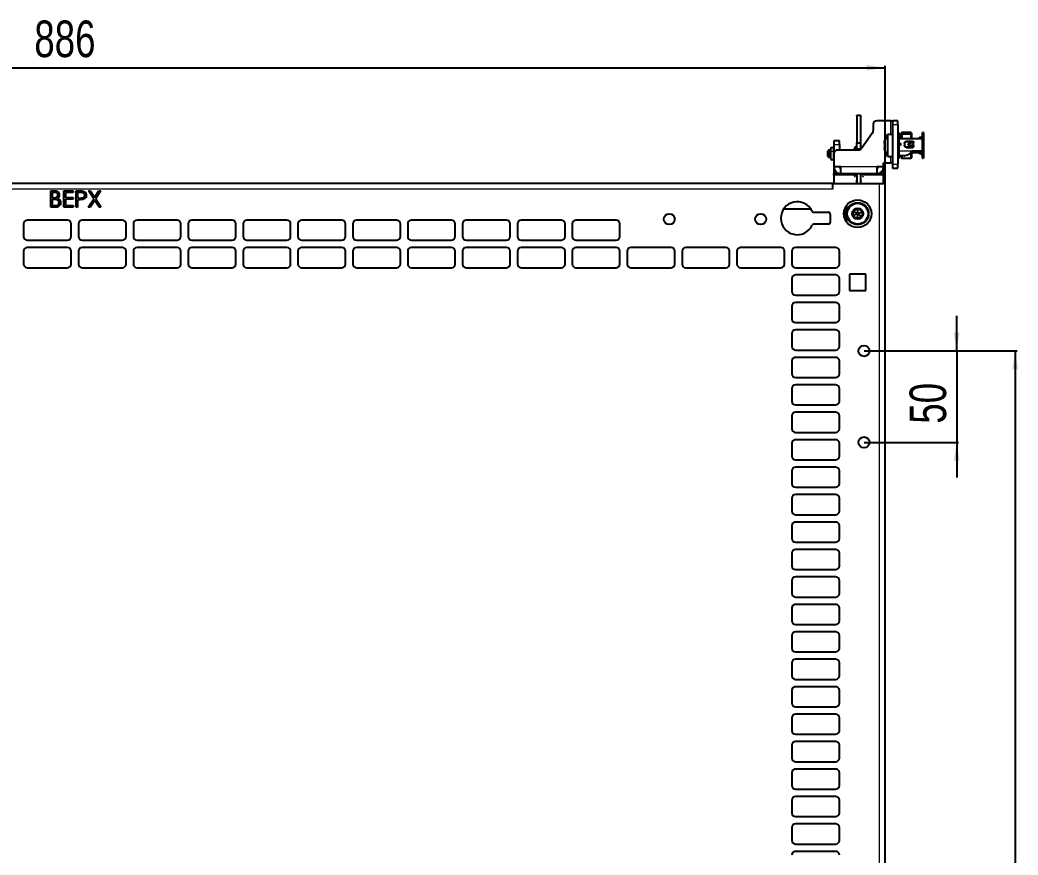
# Model space of a CAD drawing. Header units: millimetres. Extents: x -1052 to 1235, y -90 to 1990.
# Drawn here: x -534 to 12, y 1435 to 1892 of the extents above; entities that cross this region are included whole.
import ezdxf

# ---------------------------------------------------------------- set-up
doc = ezdxf.new("R2010")
doc.units = ezdxf.units.MM
doc.layers.add('FORMAT', color=7, linetype='Continuous')
doc.styles.add('SLDTEXTSTYLE0', font='TXT', dxfattribs={"width": 0.75})
doc.dimstyles.new('SLDDIMSTYLE0', dxfattribs={"dimtxt": 20, "dimasz": 10, "dimexe": 0, "dimexo": 0.0625, "dimgap": 5, "dimtad": 2, "dimdec": 1, "dimrnd": 1e-09, "dimzin": 12, "dimdsep": 46, "dimtxsty": 'SLDTEXTSTYLE0', "dimsah": 1, "dimcen": 0.09, "dimadec": 0, "dimazin": 3, "dimtfac": 1, "dimtofl": 0, "dimtmove": 0, "dimatfit": 3, "dimfxl": 0, "dimfrac": 2, "dimtolj": 1, "dimtzin": 12, "dimarcsym": 0})
doc.dimstyles.new('SLDDIMSTYLE1', dxfattribs={"dimtxt": 20, "dimasz": 10, "dimexe": 0, "dimexo": 0.0625, "dimgap": 5, "dimtad": 2, "dimdec": 1, "dimrnd": 1e-09, "dimzin": 12, "dimdsep": 46, "dimtxsty": 'SLDTEXTSTYLE0', "dimsah": 1, "dimcen": 0.09, "dimadec": 0, "dimazin": 3, "dimtfac": 1, "dimtmove": 0, "dimatfit": 0, "dimfxl": 0, "dimfrac": 2, "dimtolj": 1, "dimtzin": 12, "dimarcsym": 0})

# ---------------------------------------------------------------- blocks, each defined once
blk = doc.blocks.new('_D_1')
at = {"layer": 'FORMAT'}
for p, q in [((-946.58, 1802.31), (-946.58, 1866.6)), ((-60.58, 1802.31), (-60.58, 1866.6)), ((-946.58, 1865.6), (-60.58, 1865.6))]:
    blk.add_line(p, q, dxfattribs=at)
for points in [[(-946.58, 1865.6), (-936.58, 1864.06), (-936.58, 1867.14)], [(-60.58, 1865.6), (-70.58, 1867.14), (-70.58, 1864.06)]]:
    blk.add_solid(points, dxfattribs=at)
at = {"layer": 'FORMAT', "insert": (-525.74, 1891.38), "char_height": 20, "attachment_point": 1, "style": 'SLDTEXTSTYLE0'}
blk.add_mtext('886', dxfattribs=at)
blk = doc.blocks.new('_D_2')
at = {"layer": 'FORMAT'}
for p, q in [((-72.07, 1710.8), (11.57, 1710.8)), ((10.57, 1710.8), (10.57, 210.8)), ((-72.07, 210.8), (11.57, 210.8))]:
    blk.add_line(p, q, dxfattribs=at)
for points in [[(10.57, 1710.8), (9.04, 1700.8), (12.11, 1700.8)], [(10.57, 210.8), (12.11, 220.8), (9.04, 220.8)]]:
    blk.add_solid(points, dxfattribs=at)
at = {"layer": 'FORMAT', "insert": (-15.21, 931.24), "char_height": 20, "attachment_point": 1, "rotation": 90, "style": 'SLDTEXTSTYLE0'}
blk.add_mtext('1500', dxfattribs=at)
blk = doc.blocks.new('_D_3')
at = {"layer": 'FORMAT'}
for p, q in [((-21.43, 1710.8), (-21.43, 1730.03)), ((-72.07, 1710.8), (-20.43, 1710.8)), ((-21.43, 1710.8), (-21.43, 1660.8)), ((-72.07, 1660.8), (-20.43, 1660.8)), ((-21.43, 1660.8), (-21.43, 1641.57))]:
    blk.add_line(p, q, dxfattribs=at)
for points in [[(-21.43, 1710.8), (-19.89, 1720.8), (-22.96, 1720.8)], [(-21.43, 1660.8), (-22.96, 1650.8), (-19.89, 1650.8)]]:
    blk.add_solid(points, dxfattribs=at)
at = {"layer": 'FORMAT', "insert": (-47.21, 1671.02), "char_height": 20, "attachment_point": 1, "rotation": 90, "style": 'SLDTEXTSTYLE0'}
blk.add_mtext('50', dxfattribs=at)

msp = doc.modelspace()

# ---------------------------------------------------------------- linework, layer by layer
at = {"color": 7, "linetype": 'Continuous', "lineweight": 25}
for p, q in [((-75.98, 1839.6), (-73.98, 1839.6)), ((-75.98, 1839.23), (-75.98, 1839.6)), ((-75.98, 1839.23), (-75.98, 1824.6)), ((-73.98, 1839.6), (-73.98, 1839.23)), ((-73.98, 1839.23), (-73.98, 1824.6)), ((-67.08, 1834.6), (-67.08, 1831.23)), ((-57.38, 1836.6), (-65.08, 1836.6)), ((-57.38, 1836.6), (-56.58, 1836.6)), ((-56.58, 1836.6), (-56.58, 1834.6)), ((-53.58, 1836.6), (-56.58, 1836.6)), ((-56.58, 1834.6), (-56.58, 1812.6)), ((-53.58, 1834.6), (-53.58, 1836.6)), ((-53.58, 1834.6), (-53.58, 1812.6)), ((-67.44, 1830.08), (-73.48, 1821.45)), ((-56.58, 1829.1), (-58.9, 1829.1)), ((-53.08, 1830.2), (-53.58, 1830.2)), ((-53.08, 1830.2), (-53.08, 1824.96)), ((-52.88, 1828.22), (-52.88, 1828.54)), ((-52.88, 1827.92), (-52.88, 1828.22)), ((-51.58, 1829.04), (-52.13, 1829.04)), ((-51.58, 1828.82), (-52.13, 1828.82)), ((-52.13, 1828.52), (-51.58, 1828.52)), ((-51.38, 1830.1), (-51.58, 1829.98)), ((-51.58, 1829.36), (-51.58, 1829.98)), ((-51.38, 1829.43), (-51.58, 1829.36)), ((-51.58, 1826.96), (-51.58, 1829.36)), ((-46.29, 1830.1), (-51.38, 1830.1)), ((-51.38, 1830.1), (-51.38, 1829.43)), ((-51.38, 1829.43), (-51.38, 1826.96)), ((-51.38, 1829.43), (-46.29, 1829.43)), ((-46.18, 1829.9), (-46.29, 1830.1)), ((-46.29, 1829.43), (-46.29, 1830.1)), ((-46.29, 1826.96), (-46.29, 1829.43)), ((-46.18, 1829.31), (-46.29, 1829.43)), ((-46.18, 1829.9), (-46.18, 1829.31)), ((-46.18, 1829.31), (-46.18, 1826.96)), ((-39.58, 1830.1), (-40.08, 1830.1)), ((-40.08, 1830.09), (-40.08, 1830.1)), ((-40.08, 1830.09), (-39.58, 1830.09)), ((-40.08, 1827.16), (-40.08, 1830.09)), ((-39.58, 1830.1), (-39.58, 1830.09)), ((-39.58, 1830.09), (-39.58, 1827.16)), ((-85.58, 1825.6), (-88.58, 1825.6)), ((-88.58, 1825.6), (-88.58, 1823.6)), ((-88.58, 1823.6), (-88.58, 1818.6)), ((-85.58, 1823.6), (-85.58, 1825.6)), ((-85.58, 1823.6), (-85.58, 1820.6)), ((-75.98, 1824.6), (-73.98, 1824.6)), ((-75.98, 1821.1), (-75.98, 1824.6)), ((-73.98, 1824.6), (-73.98, 1821.1)), ((-53.58, 1824.96), (-53.08, 1824.96)), ((-53.58, 1823.12), (-53.08, 1823.12)), ((-53.08, 1824.42), (-53.08, 1824.96)), ((-53.08, 1823.12), (-53.08, 1818.8)), ((-53.03, 1827.02), (-52.84, 1826.96)), ((-52.88, 1827.92), (-52.88, 1827.54)), ((-52.88, 1826.96), (-42.28, 1826.96)), ((-52.63, 1824.37), (-52.88, 1824.37)), ((-52.63, 1824.24), (-52.88, 1824.24)), ((-52.63, 1823.12), (-52.88, 1823.12)), ((-51.58, 1827.25), (-52.78, 1827.25)), ((-52.78, 1826.96), (-52.78, 1827.25)), ((-52.78, 1823.12), (-52.78, 1824.24)), ((-52.08, 1823.83), (-52.08, 1823.67)), ((-49.98, 1824.22), (-49.98, 1823.27)), ((-48.78, 1825.35), (-45.48, 1825.35)), ((-45.48, 1825.12), (-48.78, 1825.12)), ((-47.9, 1823.69), (-47.9, 1823.73)), ((-47.58, 1823.23), (-47.33, 1823.18)), ((-47.25, 1823.17), (-47.33, 1823.18)), ((-46.29, 1824.46), (-46.29, 1825.12)), ((-46.29, 1822.17), (-46.29, 1823.09)), ((-46.18, 1827.05), (-46.1, 1826.96)), ((-46.18, 1825.12), (-46.18, 1824.48)), ((-46.18, 1823.08), (-46.18, 1822.17)), ((-44.98, 1824.9), (-44.98, 1824.53)), ((-44.98, 1822.95), (-44.98, 1824.53)), ((-44.98, 1822.95), (-44.98, 1822.56)), ((-42.28, 1826.96), (-40.28, 1826.96)), ((-40.78, 1827.84), (-40.28, 1827.84)), ((-40.08, 1827.16), (-39.58, 1827.16)), ((-40.08, 1826.93), (-40.08, 1827.16)), ((-39.58, 1827.16), (-39.58, 1826.4)), ((-39.58, 1826.4), (-39.58, 1820.58)), ((-91.43, 1820.5), (-91.93, 1820.21)), ((-91.93, 1816.99), (-91.93, 1820.21)), ((-90.48, 1820.5), (-91.43, 1820.5)), ((-91.43, 1820.5), (-91.43, 1816.7)), ((-90.48, 1820.97), (-90.48, 1819.6)), ((-90.48, 1819.6), (-90.48, 1816.27)), ((-88.58, 1819.6), (-88.58, 1820.97)), ((-88.58, 1820.5), (-88.58, 1820.5)), ((-88.58, 1816.27), (-88.58, 1819.6)), ((-88.58, 1818.6), (-88.58, 1811.4)), ((-75.12, 1820.6), (-86.58, 1820.6)), ((-77.54, 1820.69), (-77.54, 1820.6)), ((-76.94, 1820.6), (-76.94, 1820.7)), ((-73.98, 1821.1), (-75.98, 1821.1)), ((-75.98, 1821.1), (-75.98, 1820.6)), ((-73.98, 1821.1), (-73.98, 1820.96)), ((-60.97, 1821.24), (-61, 1821.24)), ((-53.08, 1818.8), (-53.58, 1818.8)), ((-53.08, 1817.48), (-53.58, 1817.48)), ((-53.08, 1818.8), (-53.08, 1817.48)), ((-53.08, 1817.48), (-53.08, 1816)), ((-53.05, 1820.1), (-52.88, 1820.1)), ((-53.05, 1819.61), (-52.88, 1819.64)), ((-52.88, 1817.97), (-52.88, 1820.16)), ((-52.88, 1817.65), (-52.88, 1817.97)), ((-49.97, 1817.38), (-52.13, 1817.38)), ((-51.58, 1817.15), (-52.13, 1817.15)), ((-51.58, 1816.32), (-51.58, 1817.38)), ((-51.38, 1817.38), (-51.38, 1816.22)), ((-45.48, 1822.17), (-48.78, 1822.17)), ((-48.78, 1822.07), (-45.48, 1822.07)), ((-47.03, 1818.57), (-45.88, 1820.16)), ((-46.5, 1819.3), (-46.29, 1819.3)), ((-46.29, 1819.3), (-46.29, 1819.59)), ((-46.29, 1819.3), (-46.18, 1819.44)), ((-46.29, 1816.22), (-46.29, 1819.3)), ((-46.18, 1819.75), (-46.18, 1819.44)), ((-42.28, 1819.64), (-46.18, 1819.64)), ((-46.18, 1819.44), (-46.18, 1816.39)), ((-46.18, 1819.15), (-46.1, 1819.24)), ((-46.18, 1819.24), (-42.28, 1819.24)), ((-45.92, 1820.1), (-41.08, 1820.1)), ((-45.88, 1820.16), (-40.28, 1820.16)), ((-42.28, 1819.64), (-42.28, 1819.24)), ((-41.08, 1820.1), (-41.01, 1820.16)), ((-41.08, 1820.1), (-41.08, 1820.16)), ((-40.78, 1818.85), (-40.78, 1818.36)), ((-40.28, 1818.85), (-40.78, 1818.85)), ((-40.78, 1818.36), (-40.28, 1818.36)), ((-40.28, 1818.85), (-40.28, 1819.09)), ((-40.28, 1818.36), (-40.28, 1818.85)), ((-40.08, 1817.55), (-40.08, 1820.18)), ((-40.08, 1817.55), (-39.58, 1817.55)), ((-40.08, 1816.1), (-40.08, 1817.55)), ((-39.6, 1820.48), (-39.58, 1820.48)), ((-39.58, 1820.58), (-39.58, 1820.48)), ((-39.58, 1820.48), (-39.58, 1817.55)), ((-39.58, 1817.55), (-39.58, 1816.1)), ((-91.93, 1816.99), (-91.43, 1816.7)), ((-91.43, 1816.7), (-90.48, 1816.7)), ((-88.58, 1816.7), (-88.58, 1816.7)), ((-61.38, 1813.6), (-57.38, 1813.6)), ((-61.38, 1811.4), (-61.38, 1813.6)), ((-58.9, 1817.1), (-56.58, 1817.1)), ((-56.58, 1813.6), (-57.38, 1813.6)), ((-56.58, 1812.6), (-56.58, 1810.6)), ((-53.58, 1816), (-53.08, 1816)), ((-53.58, 1810.6), (-53.58, 1812.6)), ((-51.58, 1816.32), (-51.38, 1816.22)), ((-51.58, 1816.21), (-51.58, 1816.32)), ((-51.58, 1816.21), (-51.38, 1816.1)), ((-51.38, 1816.22), (-46.29, 1816.22)), ((-51.38, 1816.22), (-51.38, 1816.1)), ((-51.38, 1816.1), (-46.29, 1816.1)), ((-46.29, 1816.22), (-46.18, 1816.39)), ((-46.29, 1816.1), (-46.18, 1816.3)), ((-46.29, 1816.1), (-46.29, 1816.22)), ((-46.18, 1816.39), (-46.18, 1816.3)), ((-40.08, 1816.1), (-39.58, 1816.1)), ((-40.08, 1816.1), (-40.08, 1816.1)), ((-40.08, 1816.1), (-39.58, 1816.1)), ((-39.58, 1816.1), (-39.58, 1816.1)), ((-84.78, 1811.4), (-88.58, 1811.4)), ((-88.58, 1810.6), (-88.58, 1807.6)), ((-88.58, 1810.6), (-88.49, 1810.6)), ((-84.78, 1807.6), (-88.58, 1807.6)), ((-88.58, 1806.8), (-88.58, 1807.6)), ((-88.58, 1806.8), (-88.58, 1802.3)), ((-84.78, 1807.6), (-84.78, 1811.4)), ((-76.48, 1807.6), (-84.78, 1807.6)), ((-77.36, 1807.6), (-77.35, 1806.33)), ((-76.75, 1806.34), (-76.76, 1807.6)), ((-73.48, 1807.6), (-76.48, 1807.6)), ((-76.48, 1807.6), (-76.48, 1806.8)), ((-75.98, 1806.8), (-76.48, 1806.8)), ((-75.98, 1807.6), (-75.98, 1802.3)), ((-73.98, 1807.6), (-73.98, 1802.3)), ((-73.48, 1806.8), (-73.98, 1806.8)), ((-65.18, 1807.6), (-73.48, 1807.6)), ((-73.48, 1806.8), (-73.48, 1807.6)), ((-72.97, 1807.59), (-72.95, 1806.63)), ((-72.35, 1806.64), (-72.37, 1807.59)), ((-61.38, 1811.4), (-65.18, 1811.4)), ((-65.18, 1811.4), (-65.18, 1807.6)), ((-61.38, 1807.6), (-65.18, 1807.6)), ((-61.46, 1810.6), (-61.38, 1810.6)), ((-61.38, 1810.6), (-61.38, 1807.6)), ((-61.38, 1807.6), (-61.38, 1806.8)), ((-61.38, 1802.3), (-61.38, 1806.8)), ((-56.58, 1810.6), (-53.58, 1810.6)), ((-89.08, 1802.31), (-918.08, 1802.31)), ((-89.08, 1802.31), (-89.08, 1802.3)), ((-89.08, 1802.3), (-63.68, 1802.3)), ((-89.08, 1799.21), (-89.08, 1802.3)), ((-63.68, 1802.3), (-60.58, 1802.3)), ((-60.58, 119.3), (-60.58, 1802.3)), ((-516.69, 1798.31), (-514.93, 1798.31)), ((-516.69, 1789.31), (-516.69, 1798.31)), ((-515.88, 1797.39), (-515.88, 1794.5)), ((-514.78, 1797.39), (-515.88, 1797.39)), ((-509.53, 1798.31), (-504.46, 1798.31)), ((-509.53, 1789.31), (-509.53, 1798.31)), ((-508.73, 1797.39), (-508.73, 1794.62)), ((-504.46, 1797.39), (-508.73, 1797.39)), ((-504.46, 1798.31), (-504.46, 1797.39)), ((-502.84, 1798.31), (-501.08, 1798.31)), ((-502.84, 1789.31), (-502.84, 1798.31)), ((-502.03, 1797.39), (-502.03, 1794.39)), ((-500.39, 1797.39), (-502.03, 1797.39)), ((-496.09, 1798.31), (-495.16, 1798.31)), ((-493.27, 1793.9), (-496.09, 1798.31)), ((-495.16, 1798.31), (-492.8, 1794.63)), ((-492.8, 1794.63), (-490.45, 1798.31)), ((-489.51, 1798.31), (-492.34, 1793.9)), ((-490.45, 1798.31), (-489.51, 1798.31)), ((-515.88, 1794.5), (-515.34, 1794.5)), ((-515.88, 1793.58), (-515.88, 1790.23)), ((-515.34, 1793.58), (-515.88, 1793.58)), ((-515.88, 1790.23), (-514.73, 1790.23)), ((-508.73, 1794.62), (-504.46, 1794.62)), ((-508.73, 1793.69), (-508.73, 1790.23)), ((-504.46, 1793.69), (-508.73, 1793.69)), ((-508.73, 1790.23), (-504.46, 1790.23)), ((-504.46, 1794.62), (-504.46, 1793.69)), ((-504.46, 1790.23), (-504.46, 1789.31)), ((-502.03, 1794.39), (-500.46, 1794.37)), ((-502.03, 1793.46), (-502.03, 1789.31)), ((-501.39, 1793.46), (-502.03, 1793.46)), ((-496.21, 1789.31), (-493.27, 1793.9)), ((-492.8, 1793.17), (-495.27, 1789.31)), ((-490.33, 1789.31), (-492.8, 1793.17)), ((-492.34, 1793.9), (-489.4, 1789.31)), ((-514.25, 1789.31), (-516.69, 1789.31)), ((-504.46, 1789.31), (-509.53, 1789.31)), ((-502.03, 1789.31), (-502.84, 1789.31)), ((-495.27, 1789.31), (-496.21, 1789.31)), ((-489.4, 1789.31), (-490.33, 1789.31)), ((-101.09, 1788.31), (-116.06, 1788.31)), ((-99.52, 1786.56), (-91.58, 1786.56)), ((-90.58, 1785.56), (-90.58, 1781.06)), ((-75.58, 1785.8), (-78.19, 1784.58)), ((-75.58, 1785.8), (-77.94, 1787.45)), ((-75.58, 1785.8), (-75.83, 1782.92)), ((-75.58, 1785.8), (-75.32, 1788.67)), ((-75.58, 1785.8), (-72.96, 1787.02)), ((-75.58, 1785.8), (-73.21, 1784.14)), ((-531.58, 1780.3), (-531.58, 1773.3)), ((-507.58, 1782.3), (-529.58, 1782.3)), ((-505.58, 1773.3), (-505.58, 1780.3)), ((-501.58, 1780.3), (-501.58, 1773.3)), ((-477.58, 1782.3), (-499.58, 1782.3)), ((-475.58, 1773.3), (-475.58, 1780.3)), ((-471.58, 1780.3), (-471.58, 1773.3)), ((-447.58, 1782.3), (-469.58, 1782.3)), ((-445.58, 1773.3), (-445.58, 1780.3)), ((-441.58, 1780.3), (-441.58, 1773.3)), ((-417.58, 1782.3), (-439.58, 1782.3)), ((-415.58, 1773.3), (-415.58, 1780.3)), ((-411.58, 1780.3), (-411.58, 1773.3)), ((-387.58, 1782.3), (-409.58, 1782.3)), ((-385.58, 1773.3), (-385.58, 1780.3)), ((-381.58, 1780.3), (-381.58, 1773.3)), ((-357.58, 1782.3), (-379.58, 1782.3)), ((-355.58, 1773.3), (-355.58, 1780.3)), ((-351.58, 1780.3), (-351.58, 1773.3)), ((-327.58, 1782.3), (-349.58, 1782.3)), ((-325.58, 1773.3), (-325.58, 1780.3)), ((-321.58, 1780.3), (-321.58, 1773.3)), ((-297.58, 1782.3), (-319.58, 1782.3)), ((-295.58, 1773.3), (-295.58, 1780.3)), ((-291.58, 1780.3), (-291.58, 1773.3)), ((-267.58, 1782.3), (-289.58, 1782.3)), ((-265.58, 1773.3), (-265.58, 1780.3)), ((-261.58, 1780.3), (-261.58, 1773.3)), ((-237.58, 1782.3), (-259.58, 1782.3)), ((-235.58, 1773.3), (-235.58, 1780.3)), ((-231.58, 1780.3), (-231.58, 1773.3)), ((-207.58, 1782.3), (-229.58, 1782.3)), ((-205.58, 1773.3), (-205.58, 1780.3)), ((-91.58, 1780.06), (-99.52, 1780.06)), ((-529.58, 1771.3), (-507.58, 1771.3)), ((-499.58, 1771.3), (-477.58, 1771.3)), ((-469.58, 1771.3), (-447.58, 1771.3)), ((-439.58, 1771.3), (-417.58, 1771.3)), ((-409.58, 1771.3), (-387.58, 1771.3)), ((-379.58, 1771.3), (-357.58, 1771.3)), ((-349.58, 1771.3), (-327.58, 1771.3)), ((-319.58, 1771.3), (-297.58, 1771.3)), ((-289.58, 1771.3), (-267.58, 1771.3)), ((-259.58, 1771.3), (-237.58, 1771.3)), ((-229.58, 1771.3), (-207.58, 1771.3)), ((-531.58, 1765.3), (-531.58, 1758.3)), ((-507.58, 1767.3), (-529.58, 1767.3)), ((-505.58, 1758.3), (-505.58, 1765.3)), ((-501.58, 1765.3), (-501.58, 1758.3)), ((-477.58, 1767.3), (-499.58, 1767.3)), ((-475.58, 1758.3), (-475.58, 1765.3)), ((-471.58, 1765.3), (-471.58, 1758.3)), ((-447.58, 1767.3), (-469.58, 1767.3)), ((-445.58, 1758.3), (-445.58, 1765.3)), ((-441.58, 1765.3), (-441.58, 1758.3)), ((-417.58, 1767.3), (-439.58, 1767.3)), ((-415.58, 1758.3), (-415.58, 1765.3)), ((-411.58, 1765.3), (-411.58, 1758.3)), ((-387.58, 1767.3), (-409.58, 1767.3)), ((-385.58, 1758.3), (-385.58, 1765.3)), ((-381.58, 1765.3), (-381.58, 1758.3)), ((-357.58, 1767.3), (-379.58, 1767.3)), ((-355.58, 1758.3), (-355.58, 1765.3)), ((-351.58, 1765.3), (-351.58, 1758.3)), ((-327.58, 1767.3), (-349.58, 1767.3)), ((-325.58, 1758.3), (-325.58, 1765.3)), ((-321.58, 1765.3), (-321.58, 1758.3)), ((-297.58, 1767.3), (-319.58, 1767.3)), ((-295.58, 1758.3), (-295.58, 1765.3)), ((-291.58, 1765.3), (-291.58, 1758.3)), ((-267.58, 1767.3), (-289.58, 1767.3)), ((-265.58, 1758.3), (-265.58, 1765.3)), ((-261.58, 1765.3), (-261.58, 1758.3)), ((-237.58, 1767.3), (-259.58, 1767.3)), ((-235.58, 1758.3), (-235.58, 1765.3)), ((-231.58, 1765.3), (-231.58, 1758.3)), ((-207.58, 1767.3), (-229.58, 1767.3)), ((-205.58, 1758.3), (-205.58, 1765.3)), ((-201.58, 1765.3), (-201.58, 1758.3)), ((-177.58, 1767.3), (-199.58, 1767.3)), ((-175.58, 1758.3), (-175.58, 1765.3)), ((-171.58, 1765.3), (-171.58, 1758.3)), ((-147.58, 1767.3), (-169.58, 1767.3)), ((-145.58, 1758.3), (-145.58, 1765.3)), ((-141.58, 1765.3), (-141.58, 1758.3)), ((-117.58, 1767.3), (-139.58, 1767.3)), ((-115.58, 1758.3), (-115.58, 1765.3)), ((-111.58, 1765.3), (-111.58, 1758.3)), ((-87.58, 1767.3), (-109.58, 1767.3)), ((-85.58, 1758.3), (-85.58, 1765.3)), ((-529.58, 1756.3), (-507.58, 1756.3)), ((-499.58, 1756.3), (-477.58, 1756.3)), ((-469.58, 1756.3), (-447.58, 1756.3)), ((-439.58, 1756.3), (-417.58, 1756.3)), ((-409.58, 1756.3), (-387.58, 1756.3)), ((-379.58, 1756.3), (-357.58, 1756.3)), ((-349.58, 1756.3), (-327.58, 1756.3)), ((-319.58, 1756.3), (-297.58, 1756.3)), ((-289.58, 1756.3), (-267.58, 1756.3)), ((-259.58, 1756.3), (-237.58, 1756.3)), ((-229.58, 1756.3), (-207.58, 1756.3)), ((-199.58, 1756.3), (-177.58, 1756.3)), ((-169.58, 1756.3), (-147.58, 1756.3)), ((-139.58, 1756.3), (-117.58, 1756.3)), ((-109.58, 1756.3), (-87.58, 1756.3)), ((-87.58, 1752.3), (-109.58, 1752.3)), ((-71.08, 1752.8), (-80.08, 1752.8)), ((-80.08, 1752.8), (-80.08, 1743.8)), ((-71.08, 1743.8), (-71.08, 1752.8)), ((-111.58, 1750.3), (-111.58, 1743.3)), ((-85.58, 1743.3), (-85.58, 1750.3)), ((-109.58, 1741.3), (-87.58, 1741.3)), ((-80.08, 1743.8), (-71.08, 1743.8)), ((-111.58, 1735.3), (-111.58, 1728.3)), ((-87.58, 1737.3), (-109.58, 1737.3)), ((-85.58, 1728.3), (-85.58, 1735.3)), ((-109.58, 1726.3), (-87.58, 1726.3)), ((-111.58, 1720.3), (-111.58, 1713.3)), ((-87.58, 1722.3), (-109.58, 1722.3)), ((-85.58, 1713.3), (-85.58, 1720.3)), ((-109.58, 1711.3), (-87.58, 1711.3)), ((-111.58, 1705.3), (-111.58, 1698.3)), ((-87.58, 1707.3), (-109.58, 1707.3)), ((-85.58, 1698.3), (-85.58, 1705.3)), ((-109.58, 1696.3), (-87.58, 1696.3)), ((-87.58, 1692.3), (-109.58, 1692.3)), ((-111.58, 1690.3), (-111.58, 1683.3)), ((-85.58, 1683.3), (-85.58, 1690.3)), ((-109.58, 1681.3), (-87.58, 1681.3)), ((-111.58, 1675.3), (-111.58, 1668.3)), ((-87.58, 1677.3), (-109.58, 1677.3)), ((-85.58, 1668.3), (-85.58, 1675.3)), ((-109.58, 1666.3), (-87.58, 1666.3)), ((-111.58, 1660.3), (-111.58, 1653.3)), ((-87.58, 1662.3), (-109.58, 1662.3)), ((-85.58, 1653.3), (-85.58, 1660.3)), ((-109.58, 1651.3), (-87.58, 1651.3)), ((-111.58, 1645.3), (-111.58, 1638.3)), ((-87.58, 1647.3), (-109.58, 1647.3)), ((-85.58, 1638.3), (-85.58, 1645.3)), ((-109.58, 1636.3), (-87.58, 1636.3)), ((-87.58, 1632.3), (-109.58, 1632.3)), ((-111.58, 1630.3), (-111.58, 1623.3)), ((-85.58, 1623.3), (-85.58, 1630.3)), ((-109.58, 1621.3), (-87.58, 1621.3)), ((-111.58, 1615.3), (-111.58, 1608.3)), ((-87.58, 1617.3), (-109.58, 1617.3)), ((-85.58, 1608.3), (-85.58, 1615.3)), ((-109.58, 1606.3), (-87.58, 1606.3)), ((-111.58, 1600.3), (-111.58, 1593.3)), ((-87.58, 1602.3), (-109.58, 1602.3)), ((-85.58, 1593.3), (-85.58, 1600.3)), ((-109.58, 1591.3), (-87.58, 1591.3)), ((-111.58, 1585.3), (-111.58, 1578.3)), ((-87.58, 1587.3), (-109.58, 1587.3)), ((-85.58, 1578.3), (-85.58, 1585.3)), ((-109.58, 1576.3), (-87.58, 1576.3)), ((-87.58, 1572.3), (-109.58, 1572.3)), ((-111.58, 1570.3), (-111.58, 1563.3)), ((-85.58, 1563.3), (-85.58, 1570.3)), ((-109.58, 1561.3), (-87.58, 1561.3)), ((-111.58, 1555.3), (-111.58, 1548.3)), ((-87.58, 1557.3), (-109.58, 1557.3)), ((-85.58, 1548.3), (-85.58, 1555.3)), ((-109.58, 1546.3), (-87.58, 1546.3)), ((-111.58, 1540.3), (-111.58, 1533.3)), ((-87.58, 1542.3), (-109.58, 1542.3)), ((-85.58, 1533.3), (-85.58, 1540.3)), ((-109.58, 1531.3), (-87.58, 1531.3)), ((-111.58, 1525.3), (-111.58, 1518.3)), ((-87.58, 1527.3), (-109.58, 1527.3)), ((-85.58, 1518.3), (-85.58, 1525.3)), ((-109.58, 1516.3), (-87.58, 1516.3)), ((-87.58, 1512.3), (-109.58, 1512.3)), ((-111.58, 1510.3), (-111.58, 1503.3)), ((-85.58, 1503.3), (-85.58, 1510.3)), ((-109.58, 1501.3), (-87.58, 1501.3)), ((-111.58, 1495.3), (-111.58, 1488.3)), ((-87.58, 1497.3), (-109.58, 1497.3)), ((-85.58, 1488.3), (-85.58, 1495.3)), ((-109.58, 1486.3), (-87.58, 1486.3)), ((-111.58, 1480.3), (-111.58, 1473.3)), ((-87.58, 1482.3), (-109.58, 1482.3)), ((-85.58, 1473.3), (-85.58, 1480.3)), ((-109.58, 1471.3), (-87.58, 1471.3)), ((-111.58, 1465.3), (-111.58, 1458.3)), ((-87.58, 1467.3), (-109.58, 1467.3)), ((-85.58, 1458.3), (-85.58, 1465.3)), ((-109.58, 1456.3), (-87.58, 1456.3)), ((-87.58, 1452.3), (-109.58, 1452.3)), ((-111.58, 1450.3), (-111.58, 1443.3)), ((-85.58, 1443.3), (-85.58, 1450.3)), ((-109.58, 1441.3), (-87.58, 1441.3)), ((-87.58, 1437.3), (-109.58, 1437.3))]:
    msp.add_line(p, q, dxfattribs=at)
at = {"color": 8, "linetype": 'Continuous', "lineweight": 18}
for p, q in [((-73.98, 1839.23), (-75.98, 1839.23)), ((-57.38, 1829.1), (-57.38, 1836.6)), ((-56.58, 1834.6), (-53.58, 1834.6)), ((-59.34, 1817.33), (-59.34, 1828.87)), ((-58.9, 1817.1), (-58.9, 1829.1)), ((-52.13, 1829.04), (-52.13, 1828.82)), ((-52.13, 1828.82), (-52.13, 1828.52)), ((-88.58, 1823.6), (-85.58, 1823.6)), ((-52.88, 1826.96), (-52.88, 1824.37)), ((-52.88, 1823.12), (-52.88, 1820.16)), ((-52.63, 1824.24), (-52.63, 1824.37)), ((-48.78, 1825.35), (-48.78, 1825.12)), ((-45.48, 1825.12), (-45.48, 1825.35)), ((-40.28, 1820.16), (-40.28, 1826.96)), ((-52.88, 1820.16), (-45.88, 1820.16)), ((-48.78, 1822.17), (-48.78, 1822.07)), ((-45.48, 1822.07), (-45.48, 1822.17)), ((-40.28, 1819.64), (-42.28, 1819.64)), ((-40.28, 1819.64), (-40.28, 1820.16)), ((-57.38, 1813.6), (-57.38, 1817.1)), ((-53.58, 1812.6), (-56.58, 1812.6)), ((-77.35, 1806.8), (-88.58, 1806.8)), ((-65.18, 1811.4), (-84.78, 1811.4)), ((-76.48, 1806.8), (-76.75, 1806.8)), ((-72.96, 1806.8), (-73.48, 1806.8)), ((-61.38, 1806.8), (-72.36, 1806.8)), ((-63.68, 119.3), (-63.68, 1802.3)), ((-89.08, 1799.21), (-918.08, 1799.21))]:
    msp.add_line(p, q, dxfattribs=at)
at = {"color": 8, "linetype": 'Continuous', "lineweight": 18, "flags": 128}
for points in [[(-52.05, 1827.25), (-52.04, 1827.36), (-52.03, 1827.45), (-52.03, 1827.45), (-52.03, 1827.45)], [(-90.48, 1819.6), (-90.41, 1819.75), (-90.2, 1819.88), (-89.89, 1819.96), (-89.53, 1819.99)], [(-89.53, 1819.99), (-89.17, 1819.96), (-88.86, 1819.88), (-88.65, 1819.75), (-88.58, 1819.6)], [(-76.94, 1820.7), (-76.96, 1820.64), (-77, 1820.6)], [(-72.95, 1806.3), (-72.95, 1806.3), (-72.92, 1806.23), (-72.85, 1806.17), (-72.75, 1806.14), (-72.64, 1806.13), (-72.52, 1806.14), (-72.43, 1806.19), (-72.37, 1806.25), (-72.35, 1806.31)]]:
    msp.add_lwpolyline(points, dxfattribs=at)
at = {"color": 7, "linetype": 'Continuous', "lineweight": 25, "flags": 128}
for points in [[(-53.08, 1820.04), (-53.07, 1820.06), (-53.06, 1820.09), (-53.04, 1820.11), (-53.02, 1820.12), (-52.99, 1820.14), (-52.95, 1820.15), (-52.91, 1820.16), (-52.88, 1820.16)], [(-40.28, 1820.16), (-40.14, 1820.17), (-40.01, 1820.19), (-39.89, 1820.23), (-39.78, 1820.28), (-39.69, 1820.35), (-39.63, 1820.42), (-39.59, 1820.5), (-39.58, 1820.58)], [(-40.28, 1819.24), (-40.14, 1819.25), (-40.08, 1819.26)], [(-76.99, 1807.6), (-77.06, 1807.59), (-77.16, 1807.6)], [(-75.98, 1804.3), (-76.13, 1804.03), (-76.23, 1803.55)], [(-76.23, 1803.55), (-76.13, 1803.07), (-75.98, 1802.8)]]:
    msp.add_lwpolyline(points, dxfattribs=at)
at = {"color": 7, "linetype": 'Continuous', "lineweight": 25}
for centre, radius in [((-75.58, 1785.8), 7.5), ((-75.58, 1785.8), 6), ((-75.58, 1785.8), 5.7), ((-178.58, 1782.81), 3), ((-128.58, 1782.81), 3), ((-75.58, 1785.8), 3), ((-72.08, 1710.8), 3), ((-72.08, 1660.8), 3)]:
    msp.add_circle(centre, radius, dxfattribs=at)
for centre, radius, start, end in [((-65.08, 1834.6), 2, 90, 180), ((-69.08, 1831.23), 2, 325.008, 0), ((-51.18, 1823.1), 10, 144.7485, 169.0158), ((-58.9, 1828.56), 0.54, 90, 144.7485), ((-52.23, 1828.39), 0.665, 81.0438, 166.5514), ((-52.19, 1828.14), 0.687, 84.2482, 172.7634), ((-52.19, 1827.83), 0.687, 84.2482, 172.7634), ((-53.04, 1825.04), 0.821, 229.1472, 281.4476), ((-52.89, 1827.14), 0.183, 187.2366, 275.7518), ((-52.92, 1824.6), 0.235, 229.1472, 281.4476), ((-52.93, 1836.62), 13.51, 269.3637, 270.2121), ((-40.21, 1826.32), 0.641, 7.2366, 95.7518), ((-89.53, 1820.97), 0.95, 0, 180), ((-86.58, 1818.6), 2, 90, 180), ((-75.12, 1822.6), 2, 270, 325.008), ((-51.18, 1823.1), 10, 190.9122, 215.2515), ((-58.9, 1817.64), 0.54, 215.2515, 270), ((-52.19, 1818.06), 0.687, 187.2366, 275.7518), ((-52.23, 1817.81), 0.665, 193.4486, 278.9562), ((-49.97, 1818.31), 0.932, 269.97, 282.0278), ((-40.26, 1819.82), 0.183, 264.2482, 352.7634), ((-89.53, 1816.27), 0.95, 180, 0), ((-84.78, 1811.4), 3.8, 180, 270), ((-84.78, 1811.4), 0.8, 180, 270), ((-65.18, 1811.4), 0.8, 270, 0), ((-65.18, 1811.4), 3.8, 270, 0), ((-74.98, 1803.55), 1.25, 323.1301, 36.8699), ((-108.58, 1783.31), 9, 25.1507, 334.8493), ((-78.08, 1785.8), 4.5, 114.975, 245.025), ((-99.52, 1787.56), 1, 205.1507, 270), ((-91.58, 1785.56), 1, 0, 90), ((-529.58, 1780.3), 2, 90, 180), ((-507.58, 1780.3), 2, 0, 90), ((-499.58, 1780.3), 2, 90, 180), ((-477.58, 1780.3), 2, 0, 90), ((-469.58, 1780.3), 2, 90, 180), ((-447.58, 1780.3), 2, 0, 90), ((-439.58, 1780.3), 2, 90, 180), ((-417.58, 1780.3), 2, 0, 90), ((-409.58, 1780.3), 2, 90, 180), ((-387.58, 1780.3), 2, 0, 90), ((-379.58, 1780.3), 2, 90, 180), ((-357.58, 1780.3), 2, 0, 90), ((-349.58, 1780.3), 2, 90, 180), ((-327.58, 1780.3), 2, 0, 90), ((-319.58, 1780.3), 2, 90, 180), ((-297.58, 1780.3), 2, 0, 90), ((-289.58, 1780.3), 2, 90, 180), ((-267.58, 1780.3), 2, 0, 90), ((-259.58, 1780.3), 2, 90, 180), ((-237.58, 1780.3), 2, 0, 90), ((-229.58, 1780.3), 2, 90, 180), ((-207.58, 1780.3), 2, 0, 90), ((-99.52, 1779.06), 1, 90, 154.8493), ((-91.58, 1781.06), 1, 270, 0), ((-529.58, 1773.3), 2, 180, 270), ((-507.58, 1773.3), 2, 270, 0), ((-499.58, 1773.3), 2, 180, 270), ((-477.58, 1773.3), 2, 270, 0), ((-469.58, 1773.3), 2, 180, 270), ((-447.58, 1773.3), 2, 270, 0), ((-439.58, 1773.3), 2, 180, 270), ((-417.58, 1773.3), 2, 270, 0), ((-409.58, 1773.3), 2, 180, 270), ((-387.58, 1773.3), 2, 270, 0), ((-379.58, 1773.3), 2, 180, 270), ((-357.58, 1773.3), 2, 270, 0), ((-349.58, 1773.3), 2, 180, 270), ((-327.58, 1773.3), 2, 270, 0), ((-319.58, 1773.3), 2, 180, 270), ((-297.58, 1773.3), 2, 270, 0), ((-289.58, 1773.3), 2, 180, 270), ((-267.58, 1773.3), 2, 270, 0), ((-259.58, 1773.3), 2, 180, 270), ((-237.58, 1773.3), 2, 270, 0), ((-229.58, 1773.3), 2, 180, 270), ((-207.58, 1773.3), 2, 270, 0), ((-529.58, 1765.3), 2, 90, 180), ((-507.58, 1765.3), 2, 0, 90), ((-499.58, 1765.3), 2, 90, 180), ((-477.58, 1765.3), 2, 0, 90), ((-469.58, 1765.3), 2, 90, 180), ((-447.58, 1765.3), 2, 0, 90), ((-439.58, 1765.3), 2, 90, 180), ((-417.58, 1765.3), 2, 0, 90), ((-409.58, 1765.3), 2, 90, 180), ((-387.58, 1765.3), 2, 0, 90), ((-379.58, 1765.3), 2, 90, 180), ((-357.58, 1765.3), 2, 0, 90), ((-349.58, 1765.3), 2, 90, 180), ((-327.58, 1765.3), 2, 0, 90), ((-319.58, 1765.3), 2, 90, 180), ((-297.58, 1765.3), 2, 0, 90), ((-289.58, 1765.3), 2, 90, 180), ((-267.58, 1765.3), 2, 0, 90), ((-259.58, 1765.3), 2, 90, 180), ((-237.58, 1765.3), 2, 0, 90), ((-229.58, 1765.3), 2, 90, 180), ((-207.58, 1765.3), 2, 0, 90), ((-199.58, 1765.3), 2, 90, 180), ((-177.58, 1765.3), 2, 0, 90), ((-169.58, 1765.3), 2, 90, 180), ((-147.58, 1765.3), 2, 0, 90), ((-139.58, 1765.3), 2, 90, 180), ((-117.58, 1765.3), 2, 0, 90), ((-109.58, 1765.3), 2, 90, 180), ((-87.58, 1765.3), 2, 0, 90), ((-529.58, 1758.3), 2, 180, 270), ((-507.58, 1758.3), 2, 270, 0), ((-499.58, 1758.3), 2, 180, 270), ((-477.58, 1758.3), 2, 270, 0), ((-469.58, 1758.3), 2, 180, 270), ((-447.58, 1758.3), 2, 270, 0), ((-439.58, 1758.3), 2, 180, 270), ((-417.58, 1758.3), 2, 270, 0), ((-409.58, 1758.3), 2, 180, 270), ((-387.58, 1758.3), 2, 270, 0), ((-379.58, 1758.3), 2, 180, 270), ((-357.58, 1758.3), 2, 270, 0), ((-349.58, 1758.3), 2, 180, 270), ((-327.58, 1758.3), 2, 270, 0), ((-319.58, 1758.3), 2, 180, 270), ((-297.58, 1758.3), 2, 270, 0), ((-289.58, 1758.3), 2, 180, 270), ((-267.58, 1758.3), 2, 270, 0), ((-259.58, 1758.3), 2, 180, 270), ((-237.58, 1758.3), 2, 270, 0), ((-229.58, 1758.3), 2, 180, 270), ((-207.58, 1758.3), 2, 270, 0), ((-199.58, 1758.3), 2, 180, 270), ((-177.58, 1758.3), 2, 270, 0), ((-169.58, 1758.3), 2, 180, 270), ((-147.58, 1758.3), 2, 270, 0), ((-139.58, 1758.3), 2, 180, 270), ((-117.58, 1758.3), 2, 270, 0), ((-109.58, 1758.3), 2, 180, 270), ((-87.58, 1758.3), 2, 270, 0), ((-109.58, 1750.3), 2, 90, 180), ((-87.58, 1750.3), 2, 0, 90), ((-109.58, 1743.3), 2, 180, 270), ((-87.58, 1743.3), 2, 270, 0), ((-109.58, 1735.3), 2, 90, 180), ((-87.58, 1735.3), 2, 0, 90), ((-109.58, 1728.3), 2, 180, 270), ((-87.58, 1728.3), 2, 270, 0), ((-109.58, 1720.3), 2, 90, 180), ((-87.58, 1720.3), 2, 0, 90), ((-109.58, 1713.3), 2, 180, 270), ((-87.58, 1713.3), 2, 270, 0), ((-109.58, 1705.3), 2, 90, 180), ((-87.58, 1705.3), 2, 0, 90), ((-109.58, 1698.3), 2, 180, 270), ((-87.58, 1698.3), 2, 270, 0), ((-109.58, 1690.3), 2, 90, 180), ((-87.58, 1690.3), 2, 0, 90), ((-109.58, 1683.3), 2, 180, 270), ((-87.58, 1683.3), 2, 270, 0), ((-109.58, 1675.3), 2, 90, 180), ((-87.58, 1675.3), 2, 0, 90), ((-109.58, 1668.3), 2, 180, 270), ((-87.58, 1668.3), 2, 270, 0), ((-109.58, 1660.3), 2, 90, 180), ((-87.58, 1660.3), 2, 0, 90), ((-109.58, 1653.3), 2, 180, 270), ((-87.58, 1653.3), 2, 270, 0), ((-109.58, 1645.3), 2, 90, 180), ((-87.58, 1645.3), 2, 0, 90), ((-109.58, 1638.3), 2, 180, 270), ((-87.58, 1638.3), 2, 270, 0), ((-109.58, 1630.3), 2, 90, 180), ((-87.58, 1630.3), 2, 0, 90), ((-109.58, 1623.3), 2, 180, 270), ((-87.58, 1623.3), 2, 270, 0), ((-109.58, 1615.3), 2, 90, 180), ((-87.58, 1615.3), 2, 0, 90), ((-109.58, 1608.3), 2, 180, 270), ((-87.58, 1608.3), 2, 270, 0), ((-109.58, 1600.3), 2, 90, 180), ((-87.58, 1600.3), 2, 0, 90), ((-109.58, 1593.3), 2, 180, 270), ((-87.58, 1593.3), 2, 270, 0), ((-109.58, 1585.3), 2, 90, 180), ((-87.58, 1585.3), 2, 0, 90), ((-109.58, 1578.3), 2, 180, 270), ((-87.58, 1578.3), 2, 270, 0), ((-109.58, 1570.3), 2, 90, 180), ((-87.58, 1570.3), 2, 0, 90), ((-109.58, 1563.3), 2, 180, 270), ((-87.58, 1563.3), 2, 270, 0), ((-109.58, 1555.3), 2, 90, 180), ((-87.58, 1555.3), 2, 0, 90), ((-109.58, 1548.3), 2, 180, 270), ((-87.58, 1548.3), 2, 270, 0), ((-109.58, 1540.3), 2, 90, 180), ((-87.58, 1540.3), 2, 0, 90), ((-109.58, 1533.3), 2, 180, 270), ((-87.58, 1533.3), 2, 270, 0), ((-109.58, 1525.3), 2, 90, 180), ((-87.58, 1525.3), 2, 0, 90), ((-109.58, 1518.3), 2, 180, 270), ((-87.58, 1518.3), 2, 270, 0), ((-109.58, 1510.3), 2, 90, 180), ((-87.58, 1510.3), 2, 0, 90), ((-109.58, 1503.3), 2, 180, 270), ((-87.58, 1503.3), 2, 270, 0), ((-109.58, 1495.3), 2, 90, 180), ((-87.58, 1495.3), 2, 0, 90), ((-109.58, 1488.3), 2, 180, 270), ((-87.58, 1488.3), 2, 270, 0), ((-109.58, 1480.3), 2, 90, 180), ((-87.58, 1480.3), 2, 0, 90), ((-109.58, 1473.3), 2, 180, 270), ((-87.58, 1473.3), 2, 270, 0), ((-109.58, 1465.3), 2, 90, 180), ((-87.58, 1465.3), 2, 0, 90), ((-109.58, 1458.3), 2, 180, 270), ((-87.58, 1458.3), 2, 270, 0), ((-109.58, 1450.3), 2, 90, 180), ((-87.58, 1450.3), 2, 0, 90), ((-109.58, 1443.3), 2, 180, 270), ((-87.58, 1443.3), 2, 270, 0), ((-109.58, 1435.3), 2, 90, 180), ((-87.58, 1435.3), 2, 0, 90)]:
    msp.add_arc(centre, radius, start, end, dxfattribs=at)
at = {"color": 8, "linetype": 'Continuous', "lineweight": 18}
for centre, radius, start, end in [((-77.41, 1820.7), 0.131, 182.8019, 231.2595), ((-77.05, 1806.38), 0.404, 231.9427, 309.5849)]:
    msp.add_arc(centre, radius, start, end, dxfattribs=at)
at = {"color": 7, "linetype": 'Continuous', "lineweight": 25}
for points, knots in [([(-75.98, 1822.66), (-76, 1822.65), (-76.32, 1822.59), (-76.83, 1822.22), (-77.36, 1821.62), (-77.54, 1821.07), (-77.54, 1820.76), (-77.54, 1820.69)], [0, 0, 0, 0, 0.027258, 0.332367, 0.638027, 0.91803, 1, 1, 1, 1]), ([(-73.07, 1822.04), (-73.21, 1822.18), (-73.45, 1822.45), (-73.82, 1822.57), (-73.98, 1822.62)], [0, 0, 0, 0, 0.568541, 1, 1, 1, 1]), ([(-61, 1824.96), (-61, 1824.96), (-61.01, 1824.94), (-60.98, 1825.08), (-60.9, 1825.34), (-60.82, 1825.56), (-60.79, 1825.63), (-60.78, 1825.64), (-60.78, 1825.64), (-60.78, 1825.63), (-60.78, 1825.6), (-60.8, 1825.51), (-60.88, 1825.17), (-60.96, 1824.72), (-61.01, 1824.22), (-60.99, 1823.84), (-60.91, 1823.67), (-60.84, 1823.54), (-60.81, 1823.48), (-60.79, 1823.44), (-60.78, 1823.4), (-60.78, 1823.37), (-60.78, 1823.35), (-60.78, 1823.34)], [0, 0, 0, 0, 0.01095, 0.084261, 0.251384, 0.301143, 0.326111, 0.336174, 0.341648, 0.347168, 0.3534, 0.364584, 0.407267, 0.575793, 0.655414, 0.736053, 0.89255, 0.931183, 0.955749, 0.971918, 0.988179, 0.994671, 1, 1, 1, 1]), ([(-60.78, 1823.34), (-60.78, 1823.33), (-60.78, 1823.31), (-60.78, 1823.26), (-60.83, 1823.12), (-60.91, 1822.94), (-60.98, 1822.68), (-61.01, 1822.35), (-60.98, 1821.88), (-60.91, 1821.43), (-60.83, 1821.06), (-60.79, 1820.92), (-60.78, 1820.85), (-60.78, 1820.81), (-60.77, 1820.8), (-60.78, 1820.79), (-60.79, 1820.79), (-60.84, 1820.87), (-60.94, 1821.09), (-61, 1821.28), (-61, 1821.22), (-60.99, 1821.2)], [0, 0, 0, 0, 0.00546, 0.013139, 0.034416, 0.129524, 0.242679, 0.314342, 0.38659, 0.544101, 0.595865, 0.621803, 0.634844, 0.640474, 0.646162, 0.651047, 0.659654, 0.686306, 0.810748, 0.936288, 1, 1, 1, 1]), ([(-53.08, 1827.91), (-53.07, 1827.89), (-53.07, 1827.85), (-53.06, 1827.8), (-53.02, 1827.74), (-52.95, 1827.73), (-52.9, 1827.73), (-52.88, 1827.73)], [0, 0, 0, 0, 0.195353, 0.37764, 0.539051, 0.782239, 1, 1, 1, 1]), ([(-53.08, 1827.72), (-53.07, 1827.7), (-53.07, 1827.66), (-53.06, 1827.61), (-53.02, 1827.56), (-52.94, 1827.55), (-52.78, 1827.53), (-52.47, 1827.49), (-52.2, 1827.46), (-52.03, 1827.45)], [0, 0, 0, 0, 0.052051, 0.100621, 0.143629, 0.208426, 0.277664, 0.558659, 1, 1, 1, 1]), ([(-52.63, 1824.37), (-52.56, 1824.36), (-52.44, 1824.35), (-52.27, 1824.26), (-52.15, 1824.13), (-52.08, 1823.97), (-52.08, 1823.87), (-52.08, 1823.83)], [0, 0, 0, 0, 0.214393, 0.428789, 0.643061, 0.856854, 1, 1, 1, 1]), ([(-52.08, 1823.7), (-52.08, 1823.76), (-52.09, 1823.88), (-52.19, 1824.04), (-52.33, 1824.17), (-52.48, 1824.23), (-52.58, 1824.24), (-52.63, 1824.24)], [0, 0, 0, 0, 0.214211, 0.428471, 0.641842, 0.855602, 1, 1, 1, 1]), ([(-52.08, 1823.67), (-52.08, 1823.6), (-52.09, 1823.48), (-52.19, 1823.32), (-52.33, 1823.19), (-52.48, 1823.13), (-52.58, 1823.12), (-52.63, 1823.12)], [0, 0, 0, 0, 0.2143054, 0.4286504, 0.6422794, 0.8562229, 1, 1, 1, 1]), ([(-52.03, 1827.45), (-52.01, 1827.44), (-51.96, 1827.44), (-51.91, 1827.41), (-51.88, 1827.39), (-51.88, 1827.37), (-51.88, 1827.36)], [0, 0, 0, 0, 0.266331, 0.548449, 0.829136, 1, 1, 1, 1]), ([(-51.88, 1827.36), (-51.88, 1827.33), (-51.88, 1827.29), (-51.88, 1827.26), (-51.88, 1827.25)], [0, 0, 0, 0, 0.7867343, 1, 1, 1, 1]), ([(-49.98, 1824.22), (-49.96, 1824.35), (-49.94, 1824.61), (-49.74, 1824.95), (-49.44, 1825.2), (-49.1, 1825.33), (-48.87, 1825.35), (-48.78, 1825.35)], [0, 0, 0, 0, 0.212833, 0.42585, 0.635542, 0.846587, 1, 1, 1, 1]), ([(-48.78, 1825.12), (-48.91, 1825.11), (-49.18, 1825.09), (-49.54, 1824.9), (-49.81, 1824.62), (-49.95, 1824.3), (-49.97, 1824.07), (-49.98, 1823.98)], [0, 0, 0, 0, 0.2128745, 0.4257668, 0.6379374, 0.8473525, 1, 1, 1, 1]), ([(-49.98, 1823.38), (-49.96, 1823.25), (-49.94, 1822.98), (-49.74, 1822.62), (-49.44, 1822.35), (-49.11, 1822.2), (-48.87, 1822.18), (-48.78, 1822.17)], [0, 0, 0, 0, 0.212376, 0.424979, 0.633479, 0.843609, 1, 1, 1, 1]), ([(-48.78, 1822.07), (-48.91, 1822.08), (-49.18, 1822.1), (-49.54, 1822.31), (-49.81, 1822.61), (-49.95, 1822.95), (-49.97, 1823.18), (-49.98, 1823.27)], [0, 0, 0, 0, 0.2132377, 0.4264897, 0.6391595, 0.8495978, 1, 1, 1, 1]), ([(-47.5, 1824.25), (-47.55, 1824.24), (-47.65, 1824.21), (-47.77, 1824.1), (-47.86, 1823.96), (-47.9, 1823.83), (-47.9, 1823.75), (-47.9, 1823.73)], [0, 0, 0, 0, 0.225867, 0.451734, 0.677598, 0.903479, 1, 1, 1, 1]), ([(-47.9, 1823.69), (-47.9, 1823.63), (-47.89, 1823.52), (-47.81, 1823.38), (-47.7, 1823.27), (-47.59, 1823.23), (-47.52, 1823.22), (-47.5, 1823.22)], [0, 0, 0, 0, 0.2258834, 0.4517668, 0.6776501, 0.9035238, 1, 1, 1, 1]), ([(-44.98, 1824.53), (-45.47, 1824.52), (-46.15, 1824.5), (-47.04, 1824.35), (-47.34, 1824.28), (-47.5, 1824.25)], [0, 0, 0, 0, 0.5876932, 0.7908183, 1, 1, 1, 1]), ([(-44.98, 1822.95), (-45.47, 1823), (-46.15, 1823.06), (-47.04, 1823.21), (-47.34, 1823.22), (-47.5, 1823.22)], [0, 0, 0, 0, 0.587693, 0.790818, 1, 1, 1, 1]), ([(-46.28, 1823.1), (-46.28, 1823.1), (-46.45, 1823.11), (-46.81, 1823.17), (-47.1, 1823.17), (-47.25, 1823.17)], [0, 0, 0, 0, 0.004542, 0.4967, 1, 1, 1, 1]), ([(-45.48, 1825.35), (-45.42, 1825.35), (-45.31, 1825.34), (-45.16, 1825.26), (-45.04, 1825.15), (-44.98, 1825.02), (-44.98, 1824.93), (-44.98, 1824.9)], [0, 0, 0, 0, 0.2144453, 0.4288931, 0.6432387, 0.8571881, 1, 1, 1, 1]), ([(-44.98, 1824.66), (-44.98, 1824.72), (-44.99, 1824.82), (-45.08, 1824.96), (-45.2, 1825.06), (-45.34, 1825.11), (-45.44, 1825.12), (-45.48, 1825.12)], [0, 0, 0, 0, 0.214295, 0.42863, 0.64223, 0.856153, 1, 1, 1, 1]), ([(-45.48, 1822.17), (-45.42, 1822.18), (-45.31, 1822.19), (-45.16, 1822.27), (-45.04, 1822.4), (-44.98, 1822.54), (-44.98, 1822.63), (-44.98, 1822.67)], [0, 0, 0, 0, 0.214385, 0.428772, 0.643033, 0.856802, 1, 1, 1, 1]), ([(-42.28, 1826.96), (-42, 1827.17), (-41.5, 1827.55), (-41, 1827.75), (-40.78, 1827.84)], [0, 0, 0, 0, 0.559911, 1, 1, 1, 1]), ([(-40.28, 1826.96), (-40.28, 1827.17), (-40.28, 1827.55), (-40.28, 1827.75), (-40.28, 1827.84)], [0, 0, 0, 0, 0.559866, 1, 1, 1, 1]), ([(-76.94, 1820.7), (-76.94, 1820.79), (-76.92, 1821.07), (-76.69, 1821.51), (-76.33, 1821.87), (-76.05, 1821.97), (-75.98, 1822)], [0, 0, 0, 0, 0.181412, 0.557801, 0.886774, 1, 1, 1, 1]), ([(-73.98, 1821.98), (-73.84, 1821.91), (-73.61, 1821.8), (-73.48, 1821.61), (-73.43, 1821.52)], [0, 0, 0, 0, 0.543333, 1, 1, 1, 1]), ([(-53.08, 1818.99), (-53.07, 1819.01), (-53.07, 1819.04), (-53.06, 1819.09), (-53.02, 1819.14), (-52.95, 1819.14), (-52.9, 1819.14), (-52.88, 1819.14)], [0, 0, 0, 0, 0.195302, 0.377541, 0.538909, 0.761383, 1, 1, 1, 1]), ([(-53.08, 1818.48), (-53.07, 1818.5), (-53.07, 1818.54), (-53.06, 1818.59), (-53.02, 1818.64), (-52.95, 1818.65), (-52.9, 1818.65), (-52.88, 1818.66)], [0, 0, 0, 0, 0.195353, 0.37764, 0.539051, 0.782239, 1, 1, 1, 1]), ([(-53.08, 1818.29), (-53.07, 1818.31), (-53.07, 1818.35), (-53.06, 1818.4), (-53.02, 1818.45), (-52.95, 1818.46), (-52.9, 1818.47), (-52.88, 1818.47)], [0, 0, 0, 0, 0.195353, 0.37764, 0.539051, 0.782239, 1, 1, 1, 1]), ([(-47.03, 1818.57), (-47.2, 1818.4), (-47.55, 1818.04), (-48.53, 1817.67), (-49.3, 1817.5), (-49.78, 1817.4)], [0, 0, 0, 0, 0.2540266, 0.5265912, 1, 1, 1, 1]), ([(-44.98, 1822.56), (-44.98, 1822.5), (-44.99, 1822.39), (-45.08, 1822.24), (-45.2, 1822.13), (-45.34, 1822.07), (-45.44, 1822.07), (-45.48, 1822.07)], [0, 0, 0, 0, 0.214373, 0.428779, 0.642592, 0.856666, 1, 1, 1, 1]), ([(-42.28, 1819.64), (-42, 1819.44), (-41.5, 1819.09), (-41, 1818.92), (-40.78, 1818.85)], [0, 0, 0, 0, 0.559868, 1, 1, 1, 1]), ([(-42.28, 1819.24), (-42, 1819.03), (-41.5, 1818.65), (-41, 1818.45), (-40.78, 1818.36)], [0, 0, 0, 0, 0.559911, 1, 1, 1, 1]), ([(-40.28, 1819.64), (-40.28, 1819.44), (-40.28, 1819.09), (-40.28, 1818.92), (-40.28, 1818.85)], [0, 0, 0, 0, 0.5597848, 1, 1, 1, 1]), ([(-515.34, 1794.5), (-515.06, 1794.5), (-514.52, 1794.51), (-513.83, 1794.65), (-513.37, 1794.96), (-513.1, 1795.27), (-512.91, 1795.65), (-512.89, 1795.92), (-512.88, 1796.06)], [0, 0, 0, 0, 0.250521, 0.499945, 0.625019, 0.75007, 0.875067, 1, 1, 1, 1]), ([(-514.93, 1798.31), (-514.55, 1798.3), (-513.78, 1798.29), (-512.76, 1797.82), (-512.17, 1796.98), (-512.11, 1796.38), (-512.07, 1796.08)], [0, 0, 0, 0, 0.281352, 0.559956, 0.779911, 1, 1, 1, 1]), ([(-512.88, 1796.06), (-512.91, 1796.28), (-512.95, 1796.62), (-513.23, 1796.96), (-513.77, 1797.34), (-514.33, 1797.37), (-514.78, 1797.39)], [0, 0, 0, 0, 0.249269, 0.374899, 0.500587, 1, 1, 1, 1]), ([(-512.07, 1796.08), (-512.13, 1795.64), (-512.23, 1794.86), (-512.84, 1794.38), (-513.11, 1794.16)], [0, 0, 0, 0, 0.559198, 1, 1, 1, 1]), ([(-501.08, 1798.31), (-500.69, 1798.31), (-500, 1798.31), (-499.33, 1798.22), (-499.03, 1798.17)], [0, 0, 0, 0, 0.560314, 1, 1, 1, 1]), ([(-500.46, 1794.37), (-500.19, 1794.37), (-499.67, 1794.38), (-499, 1794.51), (-498.56, 1794.81), (-498.21, 1795.22), (-498.15, 1795.62), (-498.11, 1795.89)], [0, 0, 0, 0, 0.251143, 0.501048, 0.626315, 0.751748, 1, 1, 1, 1]), ([(-498.11, 1795.89), (-498.15, 1796.15), (-498.21, 1796.54), (-498.55, 1796.94), (-498.97, 1797.25), (-499.62, 1797.37), (-500.13, 1797.38), (-500.39, 1797.39)], [0, 0, 0, 0, 0.248322, 0.37376, 0.499102, 0.748842, 1, 1, 1, 1]), ([(-497.3, 1795.89), (-497.32, 1795.6), (-497.37, 1795), (-497.82, 1794.28), (-498.43, 1793.82), (-498.88, 1793.68), (-499.1, 1793.61)], [0, 0, 0, 0, 0.280099, 0.559324, 0.779458, 1, 1, 1, 1]), ([(-499.03, 1798.17), (-498.75, 1798.07), (-498.21, 1797.88), (-497.64, 1797.27), (-497.34, 1796.58), (-497.32, 1796.12), (-497.3, 1795.89)], [0, 0, 0, 0, 0.279718, 0.5593326, 0.7794932, 1, 1, 1, 1]), ([(-513.66, 1793.47), (-513.97, 1793.51), (-514.53, 1793.58), (-515.1, 1793.58), (-515.34, 1793.58)], [0, 0, 0, 0, 0.559734, 1, 1, 1, 1]), ([(-514.73, 1790.23), (-514.45, 1790.24), (-513.88, 1790.25), (-513.03, 1790.43), (-512.49, 1790.92), (-512.22, 1791.44), (-512.2, 1791.72), (-512.19, 1791.86)], [0, 0, 0, 0, 0.251053, 0.500846, 0.749472, 0.874759, 1, 1, 1, 1]), ([(-511.38, 1791.86), (-511.43, 1791.46), (-511.54, 1790.65), (-512.35, 1789.8), (-513.3, 1789.36), (-513.94, 1789.33), (-514.25, 1789.31)], [0, 0, 0, 0, 0.27913, 0.558665, 0.779075, 1, 1, 1, 1]), ([(-512.19, 1791.86), (-512.21, 1792.08), (-512.27, 1792.53), (-512.79, 1793.17), (-513.33, 1793.36), (-513.66, 1793.47)], [0, 0, 0, 0, 0.279937, 0.560436, 1, 1, 1, 1]), ([(-513.11, 1794.16), (-512.84, 1794.05), (-512.3, 1793.84), (-511.74, 1793.23), (-511.43, 1792.54), (-511.4, 1792.09), (-511.38, 1791.86)], [0, 0, 0, 0, 0.280408, 0.559563, 0.779731, 1, 1, 1, 1]), ([(-499.1, 1793.61), (-499.52, 1793.56), (-500.29, 1793.46), (-501.05, 1793.46), (-501.39, 1793.46)], [0, 0, 0, 0, 0.559686, 1, 1, 1, 1]), ([(-78.19, 1784.58), (-78.16, 1784.9), (-78.09, 1785.69), (-78.01, 1786.69), (-77.95, 1787.3), (-77.94, 1787.45)], [0, 0, 0, 0, 0.341758, 0.840485, 1, 1, 1, 1]), ([(-75.83, 1782.92), (-76.25, 1783.22), (-77.04, 1783.77), (-77.83, 1784.32), (-78.19, 1784.58)], [0, 0, 0, 0, 0.534686, 1, 1, 1, 1]), ([(-77.94, 1787.45), (-77.47, 1787.67), (-76.6, 1788.08), (-75.73, 1788.49), (-75.32, 1788.67)], [0, 0, 0, 0, 0.534686, 1, 1, 1, 1]), ([(-75.32, 1788.67), (-74.9, 1788.38), (-74.11, 1787.83), (-73.33, 1787.27), (-72.96, 1787.02)], [0, 0, 0, 0, 0.5346859, 1, 1, 1, 1]), ([(-72.96, 1787.02), (-72.97, 1786.87), (-73.03, 1786.25), (-73.11, 1785.26), (-73.18, 1784.47), (-73.21, 1784.14)], [0, 0, 0, 0, 0.159515, 0.658242, 1, 1, 1, 1]), ([(-73.21, 1784.14), (-73.68, 1783.92), (-74.55, 1783.52), (-75.42, 1783.11), (-75.83, 1782.92)], [0, 0, 0, 0, 0.534686, 1, 1, 1, 1])]:
    msp.add_open_spline(points, degree=3, knots=knots, dxfattribs=at)
at = {"color": 8, "linetype": 'Continuous', "lineweight": 18}
msp.add_open_spline([(-47.5, 1823.22), (-47.46, 1823.21), (-47.39, 1823.2), (-47.31, 1823.18), (-47.26, 1823.17), (-47.25, 1823.17)], degree=3, knots=[0, 0, 0, 0, 0.502362, 0.815418, 1, 1, 1, 1], dxfattribs=at)

# ---------------------------------------------------------------- dimensions: what is measured, and where the dimension line sits
at = {"layer": 'FORMAT'}
for base, p1, p2, angle, dimstyle, picture, middle in [((-60.58, 1865.6), (-946.58, 1802.3), (-60.58, 1802.3), 0, 'SLDDIMSTYLE0', '_D_1', (-503.58, 1865.6)), ((-21.43, 1660.8), (-72.08, 1710.8), (-72.08, 1660.8), 90, 'SLDDIMSTYLE1', '_D_3', (-21.43, 1685.8)), ((10.57, 210.8), (-72.08, 1710.8), (-72.08, 210.8), 90, 'SLDDIMSTYLE0', '_D_2', (10.57, 960.8))]:
    dim = msp.add_linear_dim(base=base, p1=p1, p2=p2, angle=angle, dimstyle=dimstyle, dxfattribs=at)
    dim.commit()
    dim.dimension.update_dxf_attribs({"geometry": picture, "text_midpoint": middle, "dimtype": 160})

doc.saveas('drawing.dxf')
